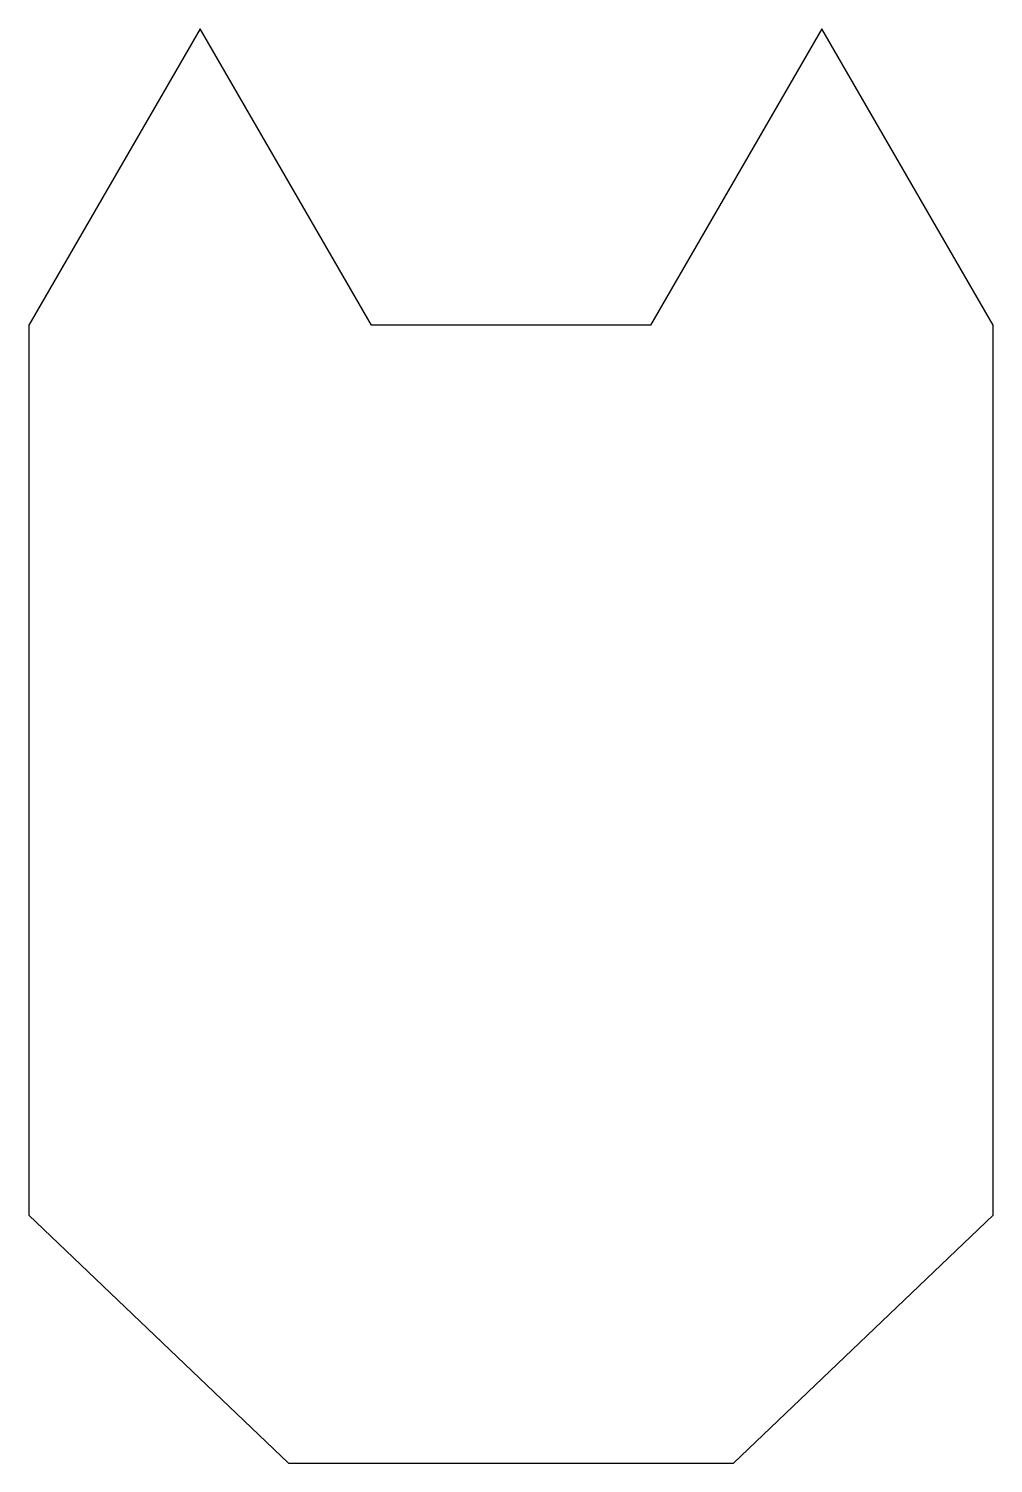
# Model space of a CAD drawing. Extents: x -19.5 to 19.5, y -28 to 30.
import ezdxf

# ---------------------------------------------------------------- set-up
doc = ezdxf.new("R2010")
doc.units = 0
doc.layers.get('0').update_dxf_attribs({"linetype": 'continuous'})

msp = doc.modelspace()

# ---------------------------------------------------------------- linework, layer by layer
at = {"color": 7}
msp.add_lwpolyline([(-19.5, 18), (-19.5, -18), (-8.998, -28.042), (8.998, -28.042), (19.5, -18), (19.5, 18), (12.572, 30), (5.644, 18), (-5.644, 18), (-12.572, 30)], close=True, dxfattribs=at)

doc.saveas('drawing.dxf')
